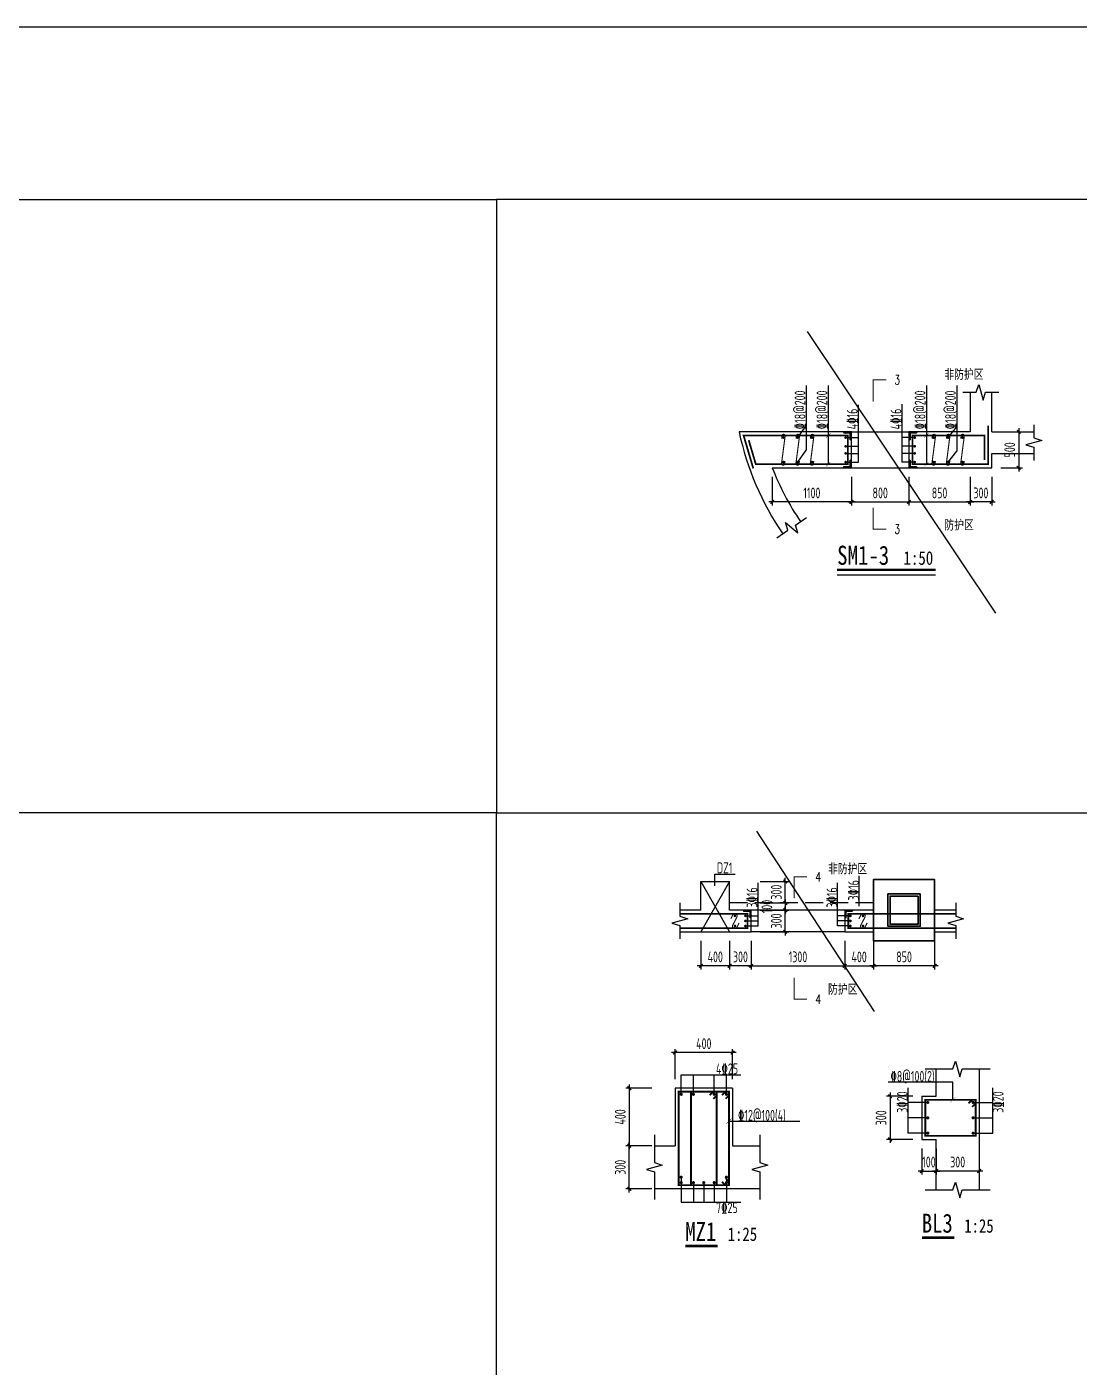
# Model space of a CAD drawing. Extents: x -502255 to 1362592, y -400300 to 332622.
# Drawn here: x 402796 to 417425, y -152592 to -133960 of the extents above; entities that cross this region are included whole.
import ezdxf

# ---------------------------------------------------------------- set-up
doc = ezdxf.new("R2010")
doc.units = 0
doc.header["$LTSCALE"] = 1000
doc.header["$MEASUREMENT"] = 0
doc.linetypes.add('DASH', pattern=[0.35, 0.25, -0.1])
for name, color, linetype in [('0_XREF', 7, 'Continuous'), ('DIM', 3, 'Continuous'), ('DIM_SYMB', 3, 'Continuous'), ('PUB_TEXT', 7, 'Continuous'), ('REIN', 1, 'Continuous'), ('REINL', 1, 'Continuous'), ('RF-QT', 30, 'Continuous'), ('TEXT', 53, 'Continuous'), ('THIN', 7, 'Continuous'), ('WALL', 2, 'Continuous'), ('钢柱', 51, 'Continuous')]:
    doc.layers.add(name, color=color, linetype=linetype)
doc.layers.add('人防细线', color=142, linetype='Continuous', lineweight=18)
doc.layers.add('砼柱', color=2, linetype='Continuous', lineweight=35)
doc.styles.add('_TCH_LABEL', font='COMPLEX', dxfattribs={"bigfont": 'GBCBIG'})
doc.styles.get("Standard").update_dxf_attribs({"font": 'tssdeng2.shx', "width": 0.7, "bigfont": '@@hztxt.shx'})
doc.styles.add('TSSD_Rein', font='tssdeng2.shx', dxfattribs={"width": 0.7, "bigfont": 'hztxt.shx'})
doc.styles.add('TYDG_01', font='', dxfattribs={"width": 0.8})
doc.styles.add('TYDG_03', font='simhei.ttf', dxfattribs={"width": 0.8})
doc.styles.get('TYDG_01').set_extended_font_data('SimSun')
doc.dimstyles.new('TSSD_50_50', dxfattribs={"dimtxt": 150, "dimasz": 50, "dimexe": 50, "dimexo": 125, "dimgap": 50, "dimtad": 1, "dimdec": 0, "dimzin": 0, "dimdsep": 46, "dimtxsty": 'Standard', "dimblk": 'ARCHTICK', "dimcen": 0, "dimdle": 50, "dimclrt": 7, "dimadec": 0, "dimazin": 0, "dimtfac": 1, "dimtdec": 0, "dimtix": 1, "dimtmove": 2, "dimatfit": 3, "dimfxl": 1, "dimtolj": 1, "dimtzin": 0, "dimarcsym": 0})

# ---------------------------------------------------------------- blocks, each defined once
blk = doc.blocks.new('_ArchTick')
at = {"color": 0, "linetype": 'ByBlock', "const_width": 0.4}
blk.add_lwpolyline([(-0.5, -0.5), (0.5, 0.5)], dxfattribs=at)
blk = doc.blocks.new('*D1082')
at = {"layer": 'Defpoints', "color": 0, "transparency": 16777216}
for p in [(414259, -140090), (415059, -140090), (415059, -140564)]:
    blk.add_point(p, dxfattribs=at)
at = {"layer": 'DIM', "color": 0, "lineweight": -2, "transparency": 16777216}
for p, q in [((414259, -140215), (414259, -140614)), ((415059, -140215), (415059, -140614)), ((414209, -140564), (415109, -140564))]:
    blk.add_line(p, q, dxfattribs=at)
at = {"layer": 'DIM', "color": 0, "lineweight": -2, "transparency": 16777216, "xscale": 50, "yscale": 50, "zscale": 50, "rotation": 180}
blk.add_blockref('_ArchTick', (414259, -140564), dxfattribs=at)
at = {"layer": 'DIM', "color": 0, "lineweight": -2, "transparency": 16777216, "xscale": 50, "yscale": 50, "zscale": 50}
blk.add_blockref('_ArchTick', (415059, -140564), dxfattribs=at)
at = {"layer": 'DIM', "color": 7, "transparency": 16777216, "insert": (414659, -140439), "char_height": 150, "attachment_point": 5}
blk.add_mtext('\\A1;800', dxfattribs=at)
blk = doc.blocks.new('*D1083')
at = {"layer": 'Defpoints', "color": 0, "transparency": 16777216}
for p in [(415059, -140090), (415909, -140090, -73), (415909, -140564)]:
    blk.add_point(p, dxfattribs=at)
at = {"layer": 'DIM', "color": 0, "lineweight": -2, "transparency": 16777216}
for p, q in [((415059, -140215), (415059, -140614)), ((415909, -140215), (415909, -140614)), ((415009, -140564), (415959, -140564))]:
    blk.add_line(p, q, dxfattribs=at)
at = {"layer": 'DIM', "color": 0, "lineweight": -2, "transparency": 16777216, "xscale": 50, "yscale": 50, "zscale": 50, "rotation": 180}
blk.add_blockref('_ArchTick', (415059, -140564), dxfattribs=at)
at = {"layer": 'DIM', "color": 0, "lineweight": -2, "transparency": 16777216, "xscale": 50, "yscale": 50, "zscale": 50}
blk.add_blockref('_ArchTick', (415909, -140564), dxfattribs=at)
at = {"layer": 'DIM', "color": 7, "transparency": 16777216, "insert": (415484, -140439), "char_height": 150, "attachment_point": 5}
blk.add_mtext('\\A1;850', dxfattribs=at)
blk = doc.blocks.new('*D1084')
at = {"layer": 'Defpoints', "color": 0, "transparency": 16777216}
for p in [(415909, -140090, -73), (416209, -140090, -47), (415909, -140564)]:
    blk.add_point(p, dxfattribs=at)
at = {"layer": 'DIM', "color": 0, "lineweight": -2, "transparency": 16777216}
for p, q in [((415909, -140215), (415909, -140614)), ((416209, -140215), (416209, -140614)), ((415909, -140564), (415859, -140564)), ((416209, -140564), (415909, -140564)), ((416209, -140564), (416259, -140564))]:
    blk.add_line(p, q, dxfattribs=at)
at = {"layer": 'DIM', "color": 0, "lineweight": -2, "transparency": 16777216, "xscale": 50, "yscale": 50, "zscale": 50}
blk.add_blockref('_ArchTick', (415909, -140564), dxfattribs=at)
at = {"layer": 'DIM', "color": 0, "lineweight": -2, "transparency": 16777216, "xscale": 50, "yscale": 50, "zscale": 50, "rotation": 180}
blk.add_blockref('_ArchTick', (416209, -140564), dxfattribs=at)
at = {"layer": 'DIM', "color": 7, "transparency": 16777216, "insert": (416059, -140439), "char_height": 150, "attachment_point": 5}
blk.add_mtext('\\A1;300', dxfattribs=at)
blk = doc.blocks.new('*D1085')
at = {"layer": 'Defpoints', "color": 0, "transparency": 16777216}
for p in [(413159, -140090, -94), (414259, -140090), (413159, -140564)]:
    blk.add_point(p, dxfattribs=at)
at = {"layer": 'DIM', "color": 0, "lineweight": -2, "transparency": 16777216}
for p, q in [((413159, -140215), (413159, -140614)), ((414259, -140215), (414259, -140614)), ((414309, -140564), (413109, -140564))]:
    blk.add_line(p, q, dxfattribs=at)
at = {"layer": 'DIM', "color": 0, "lineweight": -2, "transparency": 16777216, "xscale": 50, "yscale": 50, "zscale": 50, "rotation": 180}
blk.add_blockref('_ArchTick', (413159, -140564), dxfattribs=at)
at = {"layer": 'DIM', "color": 0, "lineweight": -2, "transparency": 16777216, "xscale": 50, "yscale": 50, "zscale": 50}
blk.add_blockref('_ArchTick', (414259, -140564), dxfattribs=at)
at = {"layer": 'DIM', "color": 7, "transparency": 16777216, "insert": (413709, -140439), "char_height": 150, "attachment_point": 5}
blk.add_mtext('\\A1;1100', dxfattribs=at)
blk = doc.blocks.new('MJ-U')
at = {"layer": 'WALL'}
h = blk.add_hatch(dxfattribs=at)
h.set_pattern_fill('ANSI31', color=6, scale=100, style=0)
h.set_pattern_definition([(45, (-873776.461, -21584.63), (-8.83883476, 8.83883476), [])])
h.paths.add_polyline_path([(-117, 0), (0, 0), (0, -118), (-20, -104), (-20, -20), (-100, -20)])
at = {"layer": 'WALL', "color": 6}
blk.add_line((-117, 0), (-100, -20), dxfattribs=at)
at = {"layer": '人防细线', "color": 6}
for p, q in [((-117, 0), (0, 0)), ((-100, -20), (-117, 0)), ((0, 0), (0, -118)), ((-20, -20), (-100, -20)), ((-20, -104), (-20, -20)), ((0, -118), (-20, -104))]:
    blk.add_line(p, q, dxfattribs=at)
blk = doc.blocks.new('*D1100')
at = {"layer": 'Defpoints', "color": 0, "transparency": 16777216}
for p in [(412866, -146539), (414166, -146539), (414166, -147013)]:
    blk.add_point(p, dxfattribs=at)
at = {"layer": 'DIM', "color": 0, "lineweight": -2, "transparency": 16777216}
for p, q in [((412866, -146664), (412866, -147063)), ((414166, -146664), (414166, -147063)), ((412816, -147013), (414216, -147013))]:
    blk.add_line(p, q, dxfattribs=at)
at = {"layer": 'DIM', "color": 0, "lineweight": -2, "transparency": 16777216, "xscale": 50, "yscale": 50, "zscale": 50, "rotation": 180}
blk.add_blockref('_ArchTick', (412866, -147013), dxfattribs=at)
at = {"layer": 'DIM', "color": 0, "lineweight": -2, "transparency": 16777216, "xscale": 50, "yscale": 50, "zscale": 50}
blk.add_blockref('_ArchTick', (414166, -147013), dxfattribs=at)
at = {"layer": 'DIM', "color": 7, "transparency": 16777216, "insert": (413516, -146888), "char_height": 150, "attachment_point": 5}
blk.add_mtext('\\A1;1300', dxfattribs=at)
blk = doc.blocks.new('*D1101')
at = {"layer": 'Defpoints', "color": 0, "transparency": 16777216}
for p in [(414166, -146539), (414566, -146539, -34), (414566, -147013)]:
    blk.add_point(p, dxfattribs=at)
at = {"layer": 'DIM', "color": 0, "lineweight": -2, "transparency": 16777216}
for p, q in [((414166, -146664), (414166, -147063)), ((414566, -146664), (414566, -147063)), ((414116, -147013), (414616, -147013))]:
    blk.add_line(p, q, dxfattribs=at)
at = {"layer": 'DIM', "color": 0, "lineweight": -2, "transparency": 16777216, "xscale": 50, "yscale": 50, "zscale": 50, "rotation": 180}
blk.add_blockref('_ArchTick', (414166, -147013), dxfattribs=at)
at = {"layer": 'DIM', "color": 0, "lineweight": -2, "transparency": 16777216, "xscale": 50, "yscale": 50, "zscale": 50}
blk.add_blockref('_ArchTick', (414566, -147013), dxfattribs=at)
at = {"layer": 'DIM', "color": 7, "transparency": 16777216, "insert": (414366, -146888), "char_height": 150, "attachment_point": 5}
blk.add_mtext('\\A1;400', dxfattribs=at)
blk = doc.blocks.new('*D1102')
at = {"layer": 'Defpoints', "color": 0, "transparency": 16777216}
for p in [(414566, -146539, -34), (415416, -146539, 39), (414566, -147013)]:
    blk.add_point(p, dxfattribs=at)
at = {"layer": 'DIM', "color": 0, "lineweight": -2, "transparency": 16777216}
for p, q in [((414566, -146664), (414566, -147063)), ((415416, -146664), (415416, -147063)), ((415466, -147013), (414516, -147013))]:
    blk.add_line(p, q, dxfattribs=at)
at = {"layer": 'DIM', "color": 0, "lineweight": -2, "transparency": 16777216, "xscale": 50, "yscale": 50, "zscale": 50, "rotation": 180}
blk.add_blockref('_ArchTick', (414566, -147013), dxfattribs=at)
at = {"layer": 'DIM', "color": 0, "lineweight": -2, "transparency": 16777216, "xscale": 50, "yscale": 50, "zscale": 50}
blk.add_blockref('_ArchTick', (415416, -147013), dxfattribs=at)
at = {"layer": 'DIM', "color": 7, "transparency": 16777216, "insert": (414991, -146888), "char_height": 150, "attachment_point": 5}
blk.add_mtext('\\A1;850', dxfattribs=at)
blk = doc.blocks.new('*D1103')
at = {"layer": 'Defpoints', "color": 0, "transparency": 16777216}
for p in [(412566, -146539), (412866, -146539), (412566, -147013)]:
    blk.add_point(p, dxfattribs=at)
at = {"layer": 'DIM', "color": 0, "lineweight": -2, "transparency": 16777216}
for p, q in [((412566, -146664), (412566, -147063)), ((412866, -146664), (412866, -147063)), ((412566, -147013), (412516, -147013)), ((412866, -147013), (412566, -147013)), ((412866, -147013), (412916, -147013))]:
    blk.add_line(p, q, dxfattribs=at)
at = {"layer": 'DIM', "color": 0, "lineweight": -2, "transparency": 16777216, "xscale": 50, "yscale": 50, "zscale": 50}
blk.add_blockref('_ArchTick', (412566, -147013), dxfattribs=at)
at = {"layer": 'DIM', "color": 0, "lineweight": -2, "transparency": 16777216, "xscale": 50, "yscale": 50, "zscale": 50, "rotation": 180}
blk.add_blockref('_ArchTick', (412866, -147013), dxfattribs=at)
at = {"layer": 'DIM', "color": 7, "transparency": 16777216, "insert": (412716, -146888), "char_height": 150, "attachment_point": 5}
blk.add_mtext('\\A1;300', dxfattribs=at)
blk = doc.blocks.new('*D1104')
at = {"layer": 'Defpoints', "color": 0, "transparency": 16777216}
for p in [(412166, -146539, -34), (412566, -146539), (412166, -147013)]:
    blk.add_point(p, dxfattribs=at)
at = {"layer": 'DIM', "color": 0, "lineweight": -2, "transparency": 16777216}
for p, q in [((412166, -146664), (412166, -147063)), ((412566, -146664), (412566, -147063)), ((412616, -147013), (412116, -147013))]:
    blk.add_line(p, q, dxfattribs=at)
at = {"layer": 'DIM', "color": 0, "lineweight": -2, "transparency": 16777216, "xscale": 50, "yscale": 50, "zscale": 50, "rotation": 180}
blk.add_blockref('_ArchTick', (412166, -147013), dxfattribs=at)
at = {"layer": 'DIM', "color": 0, "lineweight": -2, "transparency": 16777216, "xscale": 50, "yscale": 50, "zscale": 50}
blk.add_blockref('_ArchTick', (412566, -147013), dxfattribs=at)
at = {"layer": 'DIM', "color": 7, "transparency": 16777216, "insert": (412366, -146888), "char_height": 150, "attachment_point": 5}
blk.add_mtext('\\A1;400', dxfattribs=at)
blk = doc.blocks.new('*D1119')
at = {"layer": 'Defpoints', "color": 0, "transparency": 16777216}
for p in [(411807, -148219), (411807, -148713, -343), (412607, -148713, -274)]:
    blk.add_point(p, dxfattribs=at)
at = {"layer": 'DIM', "color": 0, "lineweight": -2, "transparency": 16777216}
for p, q in [((412657, -148219), (411757, -148219)), ((411807, -148588), (411807, -148169)), ((412607, -148588), (412607, -148169))]:
    blk.add_line(p, q, dxfattribs=at)
at = {"layer": 'DIM', "color": 0, "lineweight": -2, "transparency": 16777216, "xscale": 50, "yscale": 50, "zscale": 50, "rotation": 180}
blk.add_blockref('_ArchTick', (411807, -148219), dxfattribs=at)
at = {"layer": 'DIM', "color": 0, "lineweight": -2, "transparency": 16777216, "xscale": 50, "yscale": 50, "zscale": 50}
blk.add_blockref('_ArchTick', (412607, -148219), dxfattribs=at)
at = {"layer": 'DIM', "color": 7, "transparency": 16777216, "insert": (412207, -148094), "char_height": 150, "attachment_point": 5}
blk.add_mtext('\\A1;400', dxfattribs=at)
blk = doc.blocks.new('*D1120')
at = {"layer": 'Defpoints', "color": 0, "transparency": 16777216}
for p in [(411611, -148713, -274), (411171, -149513), (411611, -149513, -343)]:
    blk.add_point(p, dxfattribs=at)
at = {"layer": 'DIM', "color": 0, "lineweight": -2, "transparency": 16777216}
for p, q in [((411171, -148663), (411171, -149563)), ((411486, -148713), (411121, -148713)), ((411486, -149513), (411121, -149513))]:
    blk.add_line(p, q, dxfattribs=at)
at = {"layer": 'DIM', "color": 0, "lineweight": -2, "transparency": 16777216, "xscale": 50, "yscale": 50, "zscale": 50}
for p, rotation in [((411171, -148713), 90), ((411171, -149513), 270)]:
    blk.add_blockref('_ArchTick', p, dxfattribs=dict(at, rotation=rotation))
at = {"layer": 'DIM', "color": 7, "transparency": 16777216, "insert": (411046, -149113), "char_height": 150, "attachment_point": 5, "rotation": 90}
blk.add_mtext('\\A1;400', dxfattribs=at)
blk = doc.blocks.new('*D1121')
at = {"layer": 'Defpoints', "color": 0, "transparency": 16777216}
for p in [(411171, -149513), (411611, -149513, -343), (411611, -150113, -240)]:
    blk.add_point(p, dxfattribs=at)
at = {"layer": 'DIM', "color": 0, "lineweight": -2, "transparency": 16777216}
for p, q in [((411486, -149513), (411121, -149513)), ((411171, -150163), (411171, -149463)), ((411486, -150113), (411121, -150113))]:
    blk.add_line(p, q, dxfattribs=at)
at = {"layer": 'DIM', "color": 0, "lineweight": -2, "transparency": 16777216, "xscale": 50, "yscale": 50, "zscale": 50}
for p, rotation in [((411171, -149513), 90), ((411171, -150113), 270)]:
    blk.add_blockref('_ArchTick', p, dxfattribs=dict(at, rotation=rotation))
at = {"layer": 'DIM', "color": 7, "transparency": 16777216, "insert": (411046, -149813), "char_height": 150, "attachment_point": 5, "rotation": 90}
blk.add_mtext('\\A1;300', dxfattribs=at)
blk = doc.blocks.new('*D1122')
at = {"layer": 'Defpoints', "color": 0, "transparency": 16777216}
for p in [(412866, -146239, -26), (413340, -146239), (412866, -146539)]:
    blk.add_point(p, dxfattribs=at)
at = {"layer": 'DIM', "color": 0, "lineweight": -2, "transparency": 16777216}
for p, q in [((412991, -146239), (413390, -146239)), ((413340, -146239), (413340, -146189)), ((413340, -146539), (413340, -146239)), ((412991, -146539), (413390, -146539)), ((413340, -146539), (413340, -146589))]:
    blk.add_line(p, q, dxfattribs=at)
at = {"layer": 'DIM', "color": 0, "lineweight": -2, "transparency": 16777216, "xscale": 50, "yscale": 50, "zscale": 50}
for p, rotation in [((413340, -146239), 270), ((413340, -146539), 90)]:
    blk.add_blockref('_ArchTick', p, dxfattribs=dict(at, rotation=rotation))
at = {"layer": 'DIM', "color": 7, "transparency": 16777216, "insert": (413215, -146389), "char_height": 150, "attachment_point": 5, "rotation": 90}
blk.add_mtext('\\A1;300', dxfattribs=at)
blk = doc.blocks.new('*D1123')
at = {"layer": 'Defpoints', "color": 0, "transparency": 16777216}
for p in [(412866, -146139, -17), (412866, -146239, -26), (413340, -146239)]:
    blk.add_point(p, dxfattribs=at)
at = {"layer": 'DIM', "color": 0, "lineweight": -2, "transparency": 16777216}
for p, q in [((412991, -146139), (413390, -146139)), ((412991, -146239), (413390, -146239)), ((413340, -146089), (413340, -146289))]:
    blk.add_line(p, q, dxfattribs=at)
at = {"layer": 'DIM', "color": 0, "lineweight": -2, "transparency": 16777216, "xscale": 50, "yscale": 50, "zscale": 50}
for p, rotation in [((413340, -146139), 90), ((413340, -146239), 270)]:
    blk.add_blockref('_ArchTick', p, dxfattribs=dict(at, rotation=rotation))
at = {"layer": 'DIM', "color": 7, "transparency": 16777216, "insert": (413084, -146189), "char_height": 150, "attachment_point": 5, "rotation": 90}
blk.add_mtext('\\A1;100', dxfattribs=at)
blk = doc.blocks.new('*D1124')
at = {"layer": 'Defpoints', "color": 0, "transparency": 16777216}
for p in [(412866, -145839, -43), (413340, -145839), (412866, -146139, -17)]:
    blk.add_point(p, dxfattribs=at)
at = {"layer": 'DIM', "color": 0, "lineweight": -2, "transparency": 16777216}
for p, q in [((412991, -145839), (413390, -145839)), ((413340, -145839), (413340, -145789)), ((413340, -146139), (413340, -145839)), ((412991, -146139), (413390, -146139)), ((413340, -146139), (413340, -146189))]:
    blk.add_line(p, q, dxfattribs=at)
at = {"layer": 'DIM', "color": 0, "lineweight": -2, "transparency": 16777216, "xscale": 50, "yscale": 50, "zscale": 50}
for p, rotation in [((413340, -145839), 270), ((413340, -146139), 90)]:
    blk.add_blockref('_ArchTick', p, dxfattribs=dict(at, rotation=rotation))
at = {"layer": 'DIM', "color": 7, "transparency": 16777216, "insert": (413215, -145989), "char_height": 150, "attachment_point": 5, "rotation": 90}
blk.add_mtext('\\A1;300', dxfattribs=at)
blk = doc.blocks.new('*D1125')
at = {"layer": 'Defpoints', "color": 0, "transparency": 16777216}
for p in [(415236, -148825, -274), (414796, -149425), (415236, -149425, -343)]:
    blk.add_point(p, dxfattribs=at)
at = {"layer": 'DIM', "color": 0, "lineweight": -2, "transparency": 16777216}
for p, q in [((415111, -148825), (414746, -148825)), ((414796, -148775), (414796, -149475)), ((415111, -149425), (414746, -149425))]:
    blk.add_line(p, q, dxfattribs=at)
at = {"layer": 'DIM', "color": 0, "lineweight": -2, "transparency": 16777216, "xscale": 50, "yscale": 50, "zscale": 50}
for p, rotation in [((414796, -148825), 90), ((414796, -149425), 270)]:
    blk.add_blockref('_ArchTick', p, dxfattribs=dict(at, rotation=rotation))
at = {"layer": 'DIM', "color": 7, "transparency": 16777216, "insert": (414671, -149125), "char_height": 150, "attachment_point": 5, "rotation": 90}
blk.add_mtext('\\A1;300', dxfattribs=at)
blk = doc.blocks.new('*D1126')
at = {"layer": 'Defpoints', "color": 0, "transparency": 16777216}
for p in [(415236, -149425, -274), (415436, -149425, -343), (415436, -149865)]:
    blk.add_point(p, dxfattribs=at)
at = {"layer": 'DIM', "color": 0, "lineweight": -2, "transparency": 16777216}
for p, q in [((415236, -149550), (415236, -149915)), ((415436, -149550), (415436, -149915)), ((415236, -149865), (415186, -149865)), ((415236, -149865), (415436, -149865)), ((415436, -149865), (415486, -149865))]:
    blk.add_line(p, q, dxfattribs=at)
at = {"layer": 'DIM', "color": 0, "lineweight": -2, "transparency": 16777216, "xscale": 50, "yscale": 50, "zscale": 50}
blk.add_blockref('_ArchTick', (415236, -149865), dxfattribs=at)
at = {"layer": 'DIM', "color": 0, "lineweight": -2, "transparency": 16777216, "xscale": 50, "yscale": 50, "zscale": 50, "rotation": 180}
blk.add_blockref('_ArchTick', (415436, -149865), dxfattribs=at)
at = {"layer": 'DIM', "color": 7, "transparency": 16777216, "insert": (415336, -149740), "char_height": 150, "attachment_point": 5}
blk.add_mtext('\\A1;100', dxfattribs=at)
blk = doc.blocks.new('*D1127')
at = {"layer": 'Defpoints', "color": 0, "transparency": 16777216}
for p in [(415436, -149425, -343), (416036, -149425, -240), (415436, -149865)]:
    blk.add_point(p, dxfattribs=at)
at = {"layer": 'DIM', "color": 0, "lineweight": -2, "transparency": 16777216}
for p, q in [((415436, -149550), (415436, -149915)), ((416036, -149550), (416036, -149915)), ((416086, -149865), (415386, -149865))]:
    blk.add_line(p, q, dxfattribs=at)
at = {"layer": 'DIM', "color": 0, "lineweight": -2, "transparency": 16777216, "xscale": 50, "yscale": 50, "zscale": 50, "rotation": 180}
blk.add_blockref('_ArchTick', (415436, -149865), dxfattribs=at)
at = {"layer": 'DIM', "color": 0, "lineweight": -2, "transparency": 16777216, "xscale": 50, "yscale": 50, "zscale": 50}
blk.add_blockref('_ArchTick', (416036, -149865), dxfattribs=at)
at = {"layer": 'DIM', "color": 7, "transparency": 16777216, "insert": (415736, -149740), "char_height": 150, "attachment_point": 5}
blk.add_mtext('\\A1;300', dxfattribs=at)
blk = doc.blocks.new('*D1204')
at = {"layer": 'Defpoints', "color": 0, "transparency": 16777216}
for p in [(416209, -139590, -9), (416209, -140090, -51), (416585, -140090)]:
    blk.add_point(p, dxfattribs=at)
at = {"layer": 'DIM', "color": 0, "lineweight": -2, "transparency": 16777216}
for p, q in [((416585, -139540), (416585, -140140)), ((416334, -139590), (416635, -139590)), ((416334, -140090), (416635, -140090))]:
    blk.add_line(p, q, dxfattribs=at)
at = {"layer": 'DIM', "color": 0, "lineweight": -2, "transparency": 16777216, "xscale": 50, "yscale": 50, "zscale": 50}
for p, rotation in [((416585, -139590), 90), ((416585, -140090), 270)]:
    blk.add_blockref('_ArchTick', p, dxfattribs=dict(at, rotation=rotation))
at = {"layer": 'DIM', "color": 7, "transparency": 16777216, "insert": (416460, -139840), "char_height": 150, "attachment_point": 5, "rotation": 90}
blk.add_mtext('\\A1;500', dxfattribs=at)

msp = doc.modelspace()

# ---------------------------------------------------------------- linework, layer by layer
for p, q in [((413645.3, -138193.1), (416263.1, -142108.6)), ((414258.9, -139590.3), (415058.9, -139590.3)), ((414258.9, -140090.3), (415058.9, -140090.3)), ((412941.4, -145138.7), (414575, -147649.4)), ((412165.6, -145838.6), (412565.6, -146538.6)), ((412565.6, -145838.6), (412165.6, -146538.6)), ((414165.6, -146238.6), (412865.6, -146238.6)), ((414165.6, -146538.6), (412865.6, -146538.6)), ((415435.6, -148825), (415435.6, -148446)), ((416035.6, -148446), (416035.6, -150128.7)), ((411892.8, -148798.6), (411892.8, -148525.6)), ((411892.8, -148525.6), (412723.1, -148525.6)), ((412062.7, -148798.6), (412062.7, -148525.6)), ((412350.9, -148798.6), (412350.9, -148525.6)), ((412520.8, -148798.6), (412520.8, -148525.6)), ((415668.6, -148631.4), (414769, -148631.4)), ((415668.6, -148875), (415668.6, -148631.4)), ((411806.8, -148712.6), (411806.8, -149512.6)), ((412606.8, -148712.6), (411806.8, -148712.6)), ((412606.8, -148712.6), (412606.8, -149512.6)), ((415048.6, -149339), (415048.6, -148708.7)), ((415235.6, -148825), (415435.6, -148825)), ((415235.6, -148825), (415235.6, -149425)), ((416222.6, -149339), (416222.6, -148708.7)), ((415321.6, -148911), (415048.6, -148911)), ((415949.6, -148911), (416222.6, -148911)), ((412556.8, -149172.2), (413539.7, -149172.2)), ((415321.6, -149125), (415048.6, -149125)), ((415949.6, -149125), (416222.6, -149125)), ((415321.6, -149339), (415048.6, -149339)), ((415235.6, -149425), (415435.6, -149425)), ((415435.6, -150128.7), (415435.6, -149425)), ((415949.6, -149339), (416222.6, -149339)), ((411520, -149512.6), (411806.8, -149512.6)), ((412606.8, -149512.6), (412985.9, -149512.6)), ((411892.8, -149949.7), (411892.8, -150299.6)), ((412520.8, -149949.7), (412520.8, -150299.6)), ((412985.9, -150112.6), (411520, -150112.6)), ((412062.7, -150026.6), (412062.7, -150299.6)), ((412206.8, -150026.6), (412206.8, -150299.6)), ((412350.9, -150026.6), (412350.9, -150299.6)), ((411892.8, -150299.6), (412723.1, -150299.6))]:
    msp.add_line(p, q)
at = {"linetype": 'DASH'}
msp.add_line((414565.6, -146138.6), (412565.6, -146138.6), dxfattribs=at)
for points in [[(388167.5, -133959.8), (440189, -133959.8), (440189, -211992), (388167.5, -211992)], [(395229.1, -136358.9), (409325.1, -136358.9), (409325.1, -144884.1), (395229.1, -144884.1)], [(423421.1, -136358.9), (409325.1, -136358.9), (409325.1, -144884.1), (423421.1, -144884.1)], [(395229.1, -153409.3), (409325.1, -153409.3), (409325.1, -144884.1), (395229.1, -144884.1)], [(423421.1, -153409.3), (409325.1, -153409.3), (409325.1, -144884.1), (423421.1, -144884.1)]]:
    msp.add_lwpolyline(points, close=True)
for points, const_width in [([(416159.3, -139506.4), (416159.3, -140040.3), (415108.9, -140040.3), (415108.9, -139640.3), (416109.3, -139640.3), (416109.3, -139980.3)], 25), ([(412831.2, -139705.4), (412929.7, -140040.3), (414208.9, -140040.3), (414208.9, -139640.3), (412759.9, -139640.3), (412894.7, -140098.2)], 25), ([(413908.3, -139669.6), (413967, -139610.9)], 5), ([(415271.4, -139669.6), (415330.1, -139610.9)], 5), ([(413908.3, -140069.6), (413967, -140010.9)], 5), ([(415271.4, -140069.6), (415330.1, -140010.9)], 5), ([(411873.8, -146488.6), (412815.6, -146488.6), (412815.6, -146288.6), (411873.8, -146288.6)], 25), ([(415708.9, -146488.6), (414215.6, -146488.6), (414215.6, -146288.6), (415708.9, -146288.6)], 25), ([(412028.5, -148762.6), (412028.5, -150062.6)], 25), ([(412288.9, -148810.6), (412336.9, -148762.6)], 25), ([(412338.9, -148860.6), (412386.9, -148812.6)], 25), ([(412385.1, -148762.6), (412385.1, -150062.6)], 25), ([(412458.8, -148810.6), (412506.8, -148762.6)], 25), ([(412508.8, -148860.6), (412556.8, -148812.6)], 25), ([(415631.2, -148912.4), (415706, -148837.6)], 5), ([(415887.6, -148923), (415935.6, -148875)], 25), ([(415937.6, -148973), (415985.6, -148925)], 25), ([(412519.4, -149209.6), (412594.2, -149134.8)], 5), ([(412508.8, -149964.6), (412556.8, -150012.6)], 25), ([(412458.8, -150014.6), (412506.8, -150062.6)], 25)]:
    msp.add_lwpolyline(points, dxfattribs=dict(const_width=const_width))
at = {"const_width": 25}
for points in [[(412556.8, -148762.6), (412556.8, -150062.6), (411856.8, -150062.6), (411856.8, -148762.6)], [(415285.6, -148875), (415985.6, -148875), (415985.6, -149375), (415285.6, -149375)]]:
    msp.add_lwpolyline(points, close=True, dxfattribs=at)
at = {"layer": 'DIM_SYMB', "const_width": 35}
msp.add_lwpolyline([(414060.7, -141508.6), (415429.8, -141508.6)], dxfattribs=at)
at = {"layer": 'DIM_SYMB'}
msp.add_lwpolyline([(414060.7, -141578.6), (415429.8, -141578.6)], dxfattribs=at)
at = {"layer": 'DIM_SYMB', "lineweight": -3, "const_width": 35}
for points in [[(411950.4, -150906.8), (412399.6, -150906.8)], [(415238.3, -150791.5), (415687.5, -150791.5)]]:
    msp.add_lwpolyline(points, dxfattribs=at)
at = {"layer": 'PUB_TEXT', "const_width": 15, "elevation": 150}
for points in [[(414742.8, -138868.3), (414562.8, -138868.3), (414562.8, -139168.3)], [(414742.8, -140942.6), (414562.8, -140942.6), (414562.8, -140642.6)], [(413643.7, -145776.4), (413463.7, -145776.4), (413463.7, -146076.4)], [(413643.7, -147476.1), (413463.7, -147476.1), (413463.7, -147176.1)]]:
    msp.add_lwpolyline(points, dxfattribs=at)
at = {"layer": 'REIN', "ltscale": 0.3, "const_width": 15, "elevation": 150}
for points in [[(413289.6, -139683.4), (413294.2, -139643.6, -0.9976711), (413337.3, -139648.5), (413287.7, -140029.5, 1.0023344), (413330.7, -140034.3), (413335.3, -139994.6)], [(413689.6, -139683.4), (413694.2, -139643.6, -0.9976711), (413737.3, -139648.5), (413687.7, -140029.5, 1.0023344), (413730.7, -140034.3), (413735.3, -139994.6)], [(415380.3, -139683.4), (415384.9, -139643.6, -0.9976711), (415428, -139648.5), (415378.4, -140029.5, 1.0023344), (415421.4, -140034.3), (415426, -139994.6)], [(415780.3, -139683.4), (415784.9, -139643.6, -0.9976711), (415828, -139648.5), (415778.4, -140029.5, 1.0023344), (415821.4, -140034.3), (415826, -139994.6)]]:
    msp.add_lwpolyline(points, format="xyb", dxfattribs=at)
at = {"layer": 'REIN', "ltscale": 0.5}
for points, const_width in [([(413303.3, -139670.3, -1), (413321.3, -139670.3, -1)], 18), ([(413521.3, -139670.3, 1), (413503.3, -139670.3, 1)], 18), ([(413721.3, -139670.3, 1), (413703.3, -139670.3, 1)], 18), ([(414187.9, -139670.3, 1), (414169.9, -139670.3, 1)], 18), ([(415129.9, -139670.3, -1), (415147.9, -139670.3, -1)], 18), ([(415394, -139670.3, -1), (415412, -139670.3, -1)], 18), ([(415612, -139670.3, 1), (415594, -139670.3, 1)], 18), ([(415812, -139670.3, 1), (415794, -139670.3, 1)], 18), ([(414187.9, -139791.3, 1), (414169.9, -139791.3, 1)], 18), ([(414187.9, -139889.2, -1), (414169.9, -139889.2, -1)], 18), ([(415129.9, -139791.3, -1), (415147.9, -139791.3, -1)], 18), ([(415129.9, -139889.2, 1), (415147.9, -139889.2, 1)], 18), ([(413303.3, -140010.3, 1), (413321.3, -140010.3, 1)], 18), ([(413521.3, -140010.3, -1), (413503.3, -140010.3, -1)], 18), ([(413721.3, -140010.3, -1), (413703.3, -140010.3, -1)], 18), ([(414187.9, -140010.3, -1), (414169.9, -140010.3, -1)], 18), ([(415129.9, -140010.3, 1), (415147.9, -140010.3, 1)], 18), ([(415394, -140010.3, 1), (415412, -140010.3, 1)], 18), ([(415612, -140010.3, -1), (415594, -140010.3, -1)], 18), ([(415812, -140010.3, -1), (415794, -140010.3, -1)], 18), ([(412648.5, -146318.6, 1), (412630.5, -146318.6, 1)], 18), ([(412648.5, -146458.6, -1), (412630.5, -146458.6, -1)], 18), ([(412794.6, -146318.6, 1), (412776.6, -146318.6, 1)], 18), ([(412794.6, -146388.6, -1), (412776.6, -146388.6, -1)], 18), ([(412794.6, -146458.6, -1), (412776.6, -146458.6, -1)], 18), ([(414236.6, -146318.6, -1), (414254.6, -146318.6, -1)], 18), ([(414236.6, -146388.6, 1), (414254.6, -146388.6, 1)], 18), ([(414236.6, -146458.6, 1), (414254.6, -146458.6, 1)], 18), ([(414429.2, -146318.6, 1), (414411.2, -146318.6, 1)], 18), ([(414429.2, -146458.6, -1), (414411.2, -146458.6, -1)], 18), ([(411882, -148798.6, -1), (411903.6, -148798.6, -1)], 21.6), ([(412051.9, -148798.6, -1), (412073.5, -148798.6, -1)], 21.6), ([(412361.7, -148798.6, 1), (412340.1, -148798.6, 1)], 21.6), ([(412531.6, -148798.6, 1), (412510, -148798.6, 1)], 21.6), ([(415321.6, -148900.2, 1), (415321.6, -148921.8, 1)], 21.6), ([(415949.6, -148900.2, -1), (415949.6, -148921.8, -1)], 21.6), ([(415321.6, -149114.2, 1), (415321.6, -149135.8, 1)], 21.6), ([(415949.6, -149114.2, -1), (415949.6, -149135.8, -1)], 21.6), ([(415321.6, -149349.8, -1), (415321.6, -149328.2, -1)], 21.6), ([(415949.6, -149349.8, 1), (415949.6, -149328.2, 1)], 21.6), ([(411882, -149949.7, 1), (411903.6, -149949.7, 1)], 21.6), ([(412531.6, -149949.7, -1), (412510, -149949.7, -1)], 21.6), ([(411882, -150026.6, 1), (411903.6, -150026.6, 1)], 21.6), ([(412051.9, -150026.6, 1), (412073.5, -150026.6, 1)], 21.6), ([(412217.6, -150026.6, -1), (412196, -150026.6, -1)], 21.6), ([(412361.7, -150026.6, -1), (412340.1, -150026.6, -1)], 21.6), ([(412531.6, -150026.6, -1), (412510, -150026.6, -1)], 21.6)]:
    msp.add_lwpolyline(points, format="xyb", close=True, dxfattribs=dict(at, const_width=const_width))
at = {"layer": 'REIN', "linetype": 'DASH', "ltscale": 0.3, "const_width": 15, "elevation": 150}
for points in [[(413489.6, -139683.4), (413494.2, -139643.6, -0.9976711), (413537.3, -139648.5), (413487.7, -140029.5, 1.0023344), (413530.7, -140034.3), (413535.3, -139994.6)], [(415580.3, -139683.4), (415584.9, -139643.6, -0.9976711), (415628, -139648.5), (415578.4, -140029.5, 1.0023344), (415621.4, -140034.3), (415626, -139994.6)]]:
    msp.add_lwpolyline(points, format="xyb", dxfattribs=at)
at = {"layer": 'REINL', "const_width": 15}
for points in [[(412581.5, -146360.4), (412609.1, -146307.2, -0.8887648), (412669.9, -146330.1), (412609.1, -146447.2, 1.1251571), (412669.9, -146470.1), (412697.6, -146416.9)], [(414362.1, -146360.4), (414389.8, -146307.2, -0.8887648), (414450.6, -146330.1), (414389.8, -146447.2, 1.1251571), (414450.6, -146470.1), (414478.3, -146416.9)]]:
    msp.add_lwpolyline(points, format="xyb", dxfattribs=at)
at = {"layer": 'RF-QT'}
for p, q in [((415908.9, -139040.3), (415908.9, -139590.3)), ((416208.9, -139590.3), (416208.9, -139040.3)), ((414258.9, -139590.3), (412697.3, -139590.3)), ((414258.9, -140090.3), (414258.9, -139590.3)), ((415908.9, -139590.3), (415058.9, -139590.3)), ((415058.9, -139590.3), (415058.9, -140090.3)), ((416208.9, -139590.3), (416794.9, -139590.3)), ((416208.9, -140090.3), (416208.9, -139890.3)), ((416208.9, -139890.3), (416794.9, -139890.3)), ((413158.7, -140090.3), (414258.9, -140090.3)), ((415058.9, -140090.3), (416208.9, -140090.3)), ((412165.6, -146238.6), (412165.6, -145838.6)), ((412165.6, -145838.6), (412565.6, -145838.6)), ((412565.6, -146238.6), (412565.6, -145838.6)), ((412165.6, -146238.6), (411873.8, -146238.6)), ((412865.6, -146238.6), (412565.6, -146238.6)), ((412865.6, -146538.6), (412865.6, -146238.6)), ((414565.6, -146238.6), (414165.6, -146238.6)), ((414165.6, -146238.6), (414165.6, -146538.6)), ((415708.9, -146238.6), (415415.6, -146238.6)), ((411873.8, -146538.6), (412865.6, -146538.6)), ((414165.6, -146538.6), (414565.6, -146538.6)), ((415415.6, -146538.6), (415708.9, -146538.6))]:
    msp.add_line(p, q, dxfattribs=at)
for radius, start, end in [(4000, 192.07288, 214.27714), (3700, 201.17695, 214.27768)]:
    msp.add_arc((416608.9, -138753.6), radius, start, end, dxfattribs=at)
at = {"layer": 'TEXT', "ltscale": 100}
for p, q in [((413632, -138945.3), (413632, -139845.3)), ((413937.7, -138945.3), (413937.7, -140040.3)), ((415300.8, -138945.3), (415300.8, -140040.3)), ((415722.6, -138945.3), (415722.6, -139860.9)), ((414357.4, -140010.3), (414357.4, -139212.8)), ((414960.3, -139206.5), (414960.3, -140010.3)), ((413512.3, -139670.3), (413632, -139505.3)), ((415603, -139670.3), (415722.6, -139520.9)), ((414178.9, -139670.3), (414357.4, -139670.3)), ((415138.9, -139670.3), (414960.3, -139670.3)), ((413512.3, -140010.3), (413632, -139845.3)), ((414178.9, -139791.3), (414357.4, -139791.3)), ((414178.9, -139889.2), (414357.4, -139889.2)), ((415138.9, -139791.3), (414960.3, -139791.3)), ((415138.9, -139889.2), (414960.3, -139889.2)), ((415603, -140010.3), (415722.6, -139860.9)), ((414178.9, -140010.3), (414357.4, -140010.3)), ((415138.9, -140010.3), (414960.3, -140010.3)), ((412359.5, -145737.7), (412645, -145737.7)), ((412359.5, -145901.4), (412359.5, -145737.7)), ((412964.1, -146458.6), (412964.1, -145861.1)), ((414067.1, -146458.6), (414067.1, -145861.1)), ((414367.8, -146183.3), (414367.8, -145761.1)), ((412785.6, -146318.6), (412964.1, -146318.6)), ((412785.6, -146388.6), (412964.1, -146388.6)), ((414245.6, -146318.6), (414067.1, -146318.6)), ((414245.6, -146388.6), (414067.1, -146388.6)), ((412785.6, -146458.6), (412964.1, -146458.6)), ((414245.6, -146458.6), (414067.1, -146458.6))]:
    msp.add_line(p, q, dxfattribs=at)
at = {"layer": 'THIN'}
for points in [[(415808.9, -139040.3), (415993.9, -139040.3), (416028.9, -138930.3), (416088.9, -139150.3), (416123.9, -139040.3), (416308.9, -139040.3)], [(416794.9, -139490.3), (416794.9, -139675.3), (416904.9, -139710.3), (416684.9, -139770.3), (416794.9, -139805.3), (416794.9, -139990.3)], [(413220.9, -141062.7), (413373.8, -140958.6), (413340.8, -140847.9), (413514.3, -140996), (413481.3, -140885.4), (413634.1, -140781.2)], [(411873.8, -146138.6), (411873.8, -146323.6), (411983.8, -146358.6), (411763.8, -146418.6), (411873.8, -146453.6), (411873.8, -146638.6)], [(415708.9, -146138.6), (415708.9, -146323.6), (415818.9, -146358.6), (415598.9, -146418.6), (415708.9, -146453.6), (415708.9, -146638.6)], [(415285.6, -148446), (415670.6, -148446), (415705.6, -148336), (415765.6, -148556), (415800.6, -148446), (416185.6, -148446)], [(411520, -149362.6), (411520, -149747.6), (411630, -149782.6), (411410, -149842.6), (411520, -149877.6), (411520, -150262.6)], [(412985.9, -149362.6), (412985.9, -149747.6), (413095.9, -149782.6), (412875.9, -149842.6), (412985.9, -149877.6), (412985.9, -150262.6)], [(415285.6, -150128.7), (415670.6, -150128.7), (415705.6, -150018.7), (415765.6, -150238.7), (415800.6, -150128.7), (416185.6, -150128.7)]]:
    msp.add_lwpolyline(points, dxfattribs=at)
at = {"layer": '砼柱', "lineweight": 35}
msp.add_lwpolyline([(415415.6, -146663.6), (415415.6, -145813.6), (414565.6, -145813.6), (414565.6, -146663.6)], close=True, dxfattribs=at)
at = {"layer": '钢柱', "lineweight": 35}
for points in [[(415215.6, -146013.6), (415215.6, -146463.6), (414765.6, -146463.6), (414765.6, -146013.6)], [(415185.6, -146043.6), (415185.6, -146433.6), (414795.6, -146433.6), (414795.6, -146043.6)]]:
    msp.add_lwpolyline(points, close=True, dxfattribs=at)

# ---------------------------------------------------------------- block references
at = {"layer": '0_XREF'}
for p in [(414258.9, -139590.3), (412865.6, -146238.6)]:
    msp.add_blockref('MJ-U', p, dxfattribs=at)
at = {"layer": '0_XREF', "xscale": -1}
for p in [(415058.9, -139590.3), (414165.6, -146238.6)]:
    msp.add_blockref('MJ-U', p, dxfattribs=at)
at = {"layer": '0_XREF', "xscale": -1, "rotation": 180}
msp.add_blockref('MJ-U', (414258.9, -140090.3), dxfattribs=at)
at = {"layer": '0_XREF', "rotation": 180}
msp.add_blockref('MJ-U', (415058.9, -140090.3), dxfattribs=at)

# ---------------------------------------------------------------- texts
at = {"layer": 'PUB_TEXT'}
for s, height, style, width, p in [('3', 127.5, '_TCH_LABEL', 0.705882, (414858.5, -138932, 150)), ('3', 127.5, '_TCH_LABEL', 0.705882, (414858.5, -141006.3, 150)), ('SM1-3', 265.82, 'TYDG_01', 0.8, (414060.7, -141438.6)), ('1:50', 189.87, 'TYDG_01', 0.8, (414983.1, -141438.6)), ('4', 127.5, '_TCH_LABEL', 0.705882, (413759.5, -145840.1, 150)), ('4', 127.5, '_TCH_LABEL', 0.705882, (413759.5, -147539.8, 150)), ('BL3', 262.87, 'TYDG_03', 0.8, (415238.3, -150721.5)), ('1:25', 187.76, 'TYDG_03', 0.8, (415827.5, -150721.5)), ('MZ1', 262.87, 'TYDG_03', 0.8, (411950.4, -150836.8)), ('1:25', 187.76, 'TYDG_03', 0.8, (412539.6, -150836.8))]:
    msp.add_text(s, height=height, dxfattribs=dict(at, style=style, width=width)).set_placement(p)
at = {"layer": 'TEXT', "ltscale": 100, "style": 'TSSD_Rein', "width": 0.7}
for s, p in [('非防护区', (415550, -138867.7)), ('防护区', (415550, -140962)), ('DZ1', (412389.4, -145725.6)), ('非防护区', (413933.4, -145740.6, -150)), ('防护区', (413933.4, -147415.1, -150)), ('4\x8425', (412376.7, -148519.1)), ('\x848@100(2)', (414800.7, -148625)), ('\x8412@100(4)', (412681.6, -149165.8)), ('7\x8425', (412376.7, -150450.2))]:
    msp.add_text(s, height=150, dxfattribs=at).set_placement(p)
for s, p in [('\x8418@200', (413619.9, -139555.7)), ('\x8418@200', (413925.6, -139555.7)), ('\x8418@200', (415288.7, -139555.7)), ('\x8418@200', (415710.6, -139555.7)), ('4\x8416', (414345.3, -139555.7)), ('4\x8416', (414953.4, -139555.7)), ('3\x8416', (414363.6, -146104.1)), ('3\x8416', (412952.1, -146204.1)), ('3\x8416', (414062.9, -146204.1)), ('3\x8420', (415042.1, -149055.2)), ('3\x8420', (416373.2, -149055.2))]:
    msp.add_text(s, height=150, rotation=90, dxfattribs=at).set_placement(p)

# ---------------------------------------------------------------- dimensions: what is measured, and where the dimension line sits
at = {"layer": 'DIM'}
for base, p1, p2, angle, picture, middle in [((416585.2, -140090.3, 278.6), (416208.9, -139590.3, 270), (416208.9, -140090.3, 227.2), 270, '*D1204', (416460.2, -139840.3, 278.6)), ((413158.7, -140564.4, 150), (414258.9, -140090.3, 150), (413158.7, -140090.3, 55.7), 180, '*D1085', (413708.8, -140439.4, 150)), ((415908.9, -140564.4, 150), (416208.9, -140090.3, 102.9), (415908.9, -140090.3, 77.2), 180, '*D1084', (416058.9, -140439.4, 150)), ((413339.8, -145838.6), (412865.6, -146138.6, -17.1), (412865.6, -145838.6, -42.8), 90, '*D1124', (413214.8, -145988.6)), ((413339.8, -146238.6), (412865.6, -146538.6), (412865.6, -146238.6, -25.7), 90, '*D1122', (413214.8, -146388.6)), ((412165.6, -147012.8, 150), (412565.6, -146538.6, 150), (412165.6, -146538.6, 115.7), 180, '*D1104', (412365.6, -146887.8, 150)), ((412565.6, -147012.8, 150), (412865.6, -146538.6, 150), (412565.6, -146538.6, 150), 180, '*D1103', (412715.6, -146887.8, 150)), ((414565.6, -147012.8, 150), (415415.6, -146538.6, 188.6), (414565.6, -146538.6, 115.7), 180, '*D1102', (414990.6, -146887.8, 150))]:
    dim = msp.add_linear_dim(base=base, p1=p1, p2=p2, angle=angle, dimstyle='TSSD_50_50', dxfattribs=at)
    dim.commit()
    dim.dimension.update_dxf_attribs({"geometry": picture, "text_midpoint": middle})
for base, p1, p2, picture, middle in [((415058.9, -140564.4, 150), (414258.9, -140090.3, 150), (415058.9, -140090.3, 150), '*D1082', (414658.9, -140439.4, 150)), ((415908.9, -140564.4, 150), (415058.9, -140090.3, 150), (415908.9, -140090.3, 77.2), '*D1083', (415483.9, -140439.4, 150)), ((414165.6, -147012.8, 150), (412865.6, -146538.6, 150), (414165.6, -146538.6, 150), '*D1100', (413515.6, -146887.8, 150)), ((414565.6, -147012.8, 150), (414165.6, -146538.6, 150), (414565.6, -146538.6, 115.7), '*D1101', (414365.6, -146887.8, 150))]:
    dim = msp.add_linear_dim(base=base, p1=p1, p2=p2, dimstyle='TSSD_50_50', dxfattribs=at)
    dim.commit()
    dim.dimension.update_dxf_attribs({"geometry": picture, "text_midpoint": middle})
dim = msp.add_linear_dim(base=(413339.8, -146238.6), p1=(412865.6, -146138.6, -17.1), p2=(412865.6, -146238.6, -25.7), angle=270, dimstyle='TSSD_50_50', dxfattribs=at)
dim.commit()
dim.dimension.update_dxf_attribs({"geometry": '*D1123', "text_midpoint": (413083.8, -146188.6), "dimtype": 160})
for base, p1, p2, angle, picture, middle in [((411806.8, -148219, 274.3), (412606.8, -148712.6), (411806.8, -148712.6, -68.6), 180, '*D1119', (412206.8, -148094, 274.3)), ((411171.4, -149512.6, 274.3), (411611.3, -148712.6), (411611.3, -149512.6, -68.6), 270, '*D1120', (411046.4, -149112.6, 274.3)), ((414795.7, -149425, 274.3), (415235.6, -148825), (415235.6, -149425, -68.6), 270, '*D1125', (414670.7, -149125, 274.3)), ((415435.6, -149864.9, 274.3), (416035.6, -149425, 34.3), (415435.6, -149425, -68.6), 180, '*D1127', (415735.6, -149739.9, 274.3)), ((411171.4, -149512.6, 274.3), (411611.3, -150112.6, 34.3), (411611.3, -149512.6, -68.6), 90, '*D1121', (411046.4, -149812.6, 274.3))]:
    dim = msp.add_linear_dim(base=base, p1=p1, p2=p2, angle=angle, dimstyle='TSSD_50_50', override={"dimlfac": 0.5}, dxfattribs=at)
    dim.commit()
    dim.dimension.update_dxf_attribs({"geometry": picture, "text_midpoint": middle})
dim = msp.add_linear_dim(base=(415435.6, -149864.9, 274.3), p1=(415235.6, -149425), p2=(415435.6, -149425, -68.6), dimstyle='TSSD_50_50', override={"dimlfac": 0.5}, dxfattribs=at)
dim.commit()
dim.dimension.update_dxf_attribs({"geometry": '*D1126', "text_midpoint": (415335.6, -149739.9, 274.3)})

doc.saveas('drawing.dxf')
